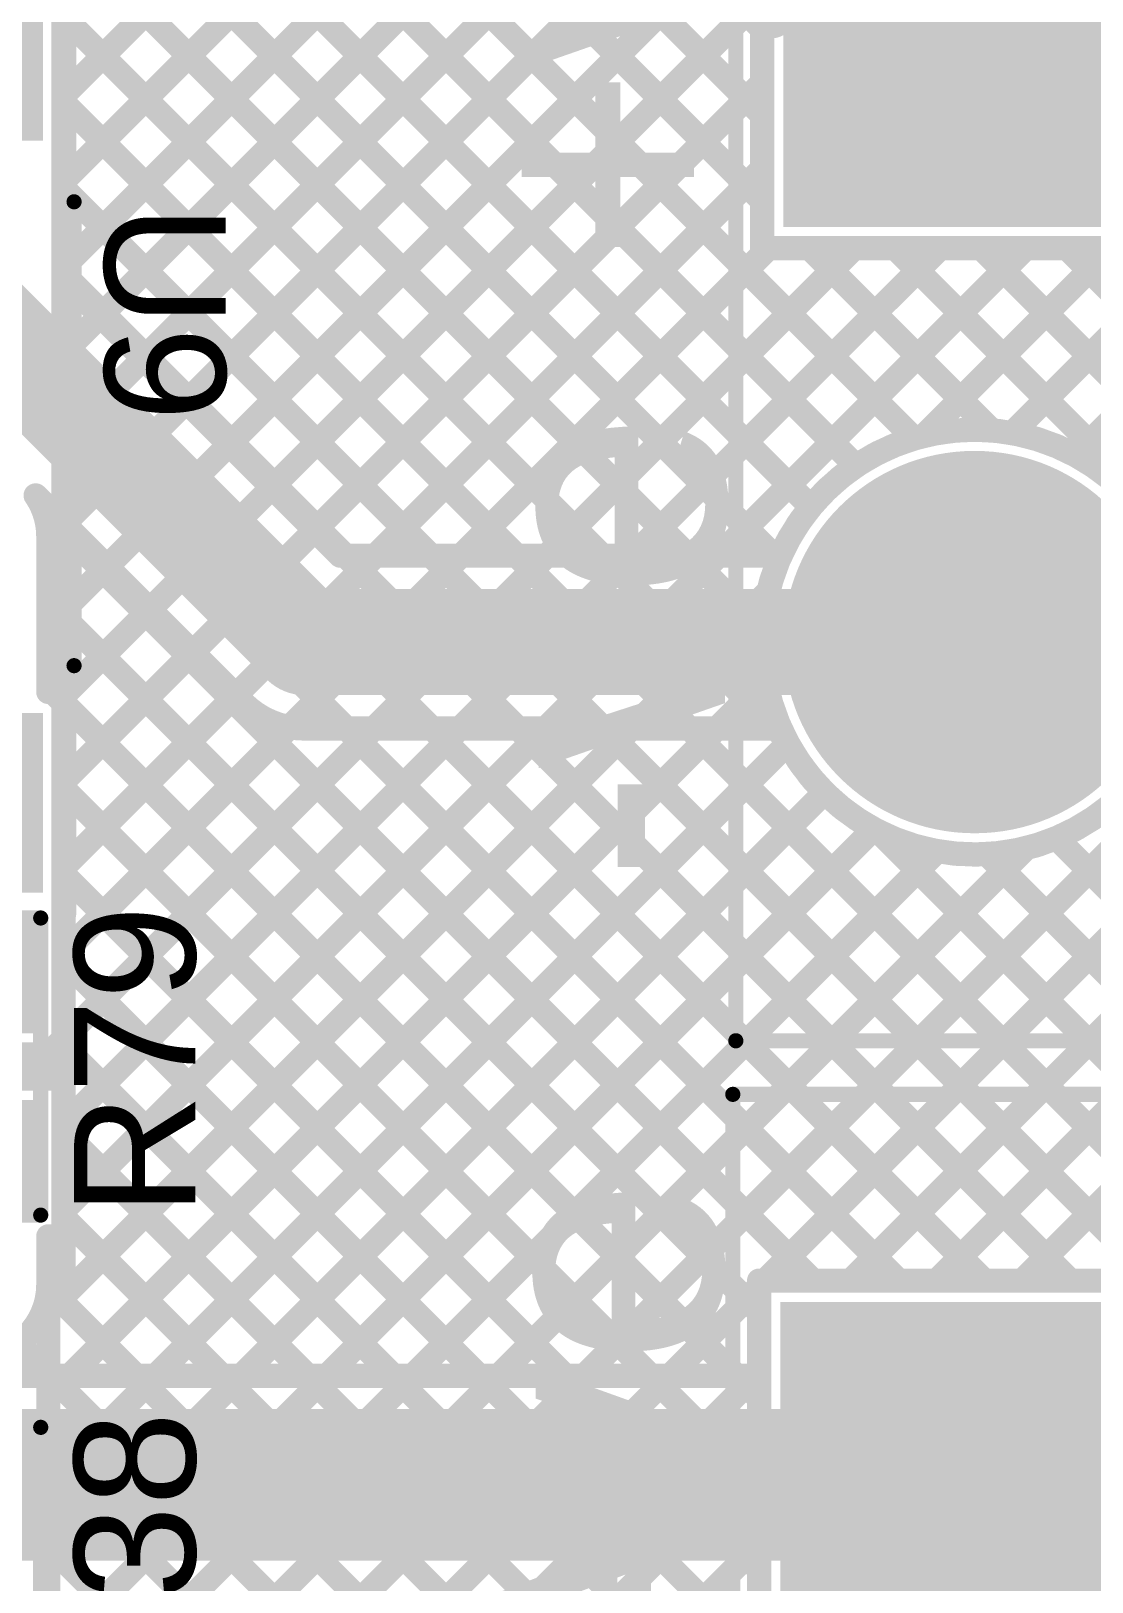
# Model space of a CAD drawing. Header units: millimetres. Extents: x 0 to 214, y 0 to 214.
# Drawn here: x 6.02 to 6.37, y 2.327 to 2.839 of the extents above; entities that cross this region are included whole.
import ezdxf

# ---------------------------------------------------------------- set-up
doc = ezdxf.new("R2010")
doc.units = ezdxf.units.MM
doc.header["$MEASUREMENT"] = 0
for name, color, linetype in [('BottomLayer', 5, 'Continuous'), ('BottomSolder', 6, 'Continuous'), ('MultiLayer', 9, 'Continuous'), ('PadHoleLayer', 156, 'Continuous'), ('TopLayer', 1, 'Continuous'), ('TopOverlay', 2, 'Continuous'), ('TopPaste', 8, 'Continuous'), ('TopSolder', 216, 'Continuous')]:
    doc.layers.add(name, color=color, linetype=linetype)
doc.styles.add('Arial', font='', dxfattribs={"height": 0.2})
doc.styles.get('Arial').set_extended_font_data('Arial')

# ---------------------------------------------------------------- blocks, each defined once
blk = doc.blocks.new('TBP01R1_508_03BE_86')
at = {"layer": 'BottomLayer'}
blk.add_hatch(color=5, dxfattribs=at).paths.add_polyline_path([(-0.15906, 0.05906), (-0.04094, 0.05906), (-0.04094, -0.05906), (-0.15906, -0.05906)])
at = {"layer": 'BottomSolder'}
blk.add_hatch(color=6, dxfattribs=at).paths.add_polyline_path([(-0.16306, 0.06306), (-0.03694, 0.06306), (-0.03694, -0.06306), (-0.16306, -0.06306)])
at = {"layer": 'MultiLayer'}
blk.add_hatch(color=9, dxfattribs=at).paths.add_polyline_path([(-0.15906, 0.05906), (-0.04094, 0.05906), (-0.04094, -0.05906), (-0.15906, -0.05906)])
at = {"layer": 'PadHoleLayer'}
h = blk.add_hatch(color=156, dxfattribs=at)
edge = h.paths.add_edge_path()
edge.add_arc((-0.1, 0), 0.03346, 0, 360)
at = {"layer": 'TopLayer'}
blk.add_hatch(color=1, dxfattribs=at).paths.add_polyline_path([(-0.15906, 0.05906), (-0.04094, 0.05906), (-0.04094, -0.05906), (-0.15906, -0.05906)])
at = {"layer": 'TopSolder'}
blk.add_hatch(color=216, dxfattribs=at).paths.add_polyline_path([(-0.16306, 0.06306), (-0.03694, 0.06306), (-0.03694, -0.06306), (-0.16306, -0.06306)])
at = {"layer": 'TopOverlay', "const_width": 0.005}
for points in [[(-0.2315, -0.07874), (-0.2315, 0.3937)], [(0.4315, -0.07874), (-0.2315, -0.07874)]]:
    blk.add_lwpolyline(points, dxfattribs=at)
at = {"layer": 'TopOverlay'}
for points, const_width in [([(-0.10306, -0.067, 1), (-0.11094, -0.067, 1)], 0.00787), ([(-0.11291, -0.067, 1), (-0.10897, -0.067, 1)], 0.00394), ([(-0.10503, -0.067, 1), (-0.10109, -0.067, 1)], 0.00394), ([(-0.23275, -0.07874, 1), (-0.23025, -0.07874, 1)], 0.0025), ([(-0.23275, -0.07874, 1), (-0.23025, -0.07874, 1)], 0.0025)]:
    blk.add_lwpolyline(points, format="xyb", close=True, dxfattribs=dict(at, const_width=const_width))
blk = doc.blocks.new('TBP01R1_508_02BE_91')
at = {"layer": 'BottomLayer'}
blk.add_hatch(color=5, dxfattribs=at).paths.add_polyline_path([(-0.15906, 0.05906), (-0.04094, 0.05906), (-0.04094, -0.05906), (-0.15906, -0.05906)])
h = blk.add_hatch(color=5, dxfattribs=at)
edge = h.paths.add_edge_path()
edge.add_arc((0.1, 0), 0.05906, 0, 360)
at = {"layer": 'BottomSolder'}
blk.add_hatch(color=6, dxfattribs=at).paths.add_polyline_path([(-0.16306, 0.06306), (-0.03694, 0.06306), (-0.03694, -0.06306), (-0.16306, -0.06306)])
h = blk.add_hatch(color=6, dxfattribs=at)
edge = h.paths.add_edge_path()
edge.add_arc((0.1, 0), 0.06306, 0, 360)
at = {"layer": 'MultiLayer'}
blk.add_hatch(color=9, dxfattribs=at).paths.add_polyline_path([(-0.15906, 0.05906), (-0.04094, 0.05906), (-0.04094, -0.05906), (-0.15906, -0.05906)])
h = blk.add_hatch(color=9, dxfattribs=at)
edge = h.paths.add_edge_path()
edge.add_arc((0.1, 0), 0.05906, 0, 360)
at = {"layer": 'PadHoleLayer'}
h = blk.add_hatch(color=156, dxfattribs=at)
edge = h.paths.add_edge_path()
edge.add_arc((-0.1, 0), 0.03346, 0, 360)
h = blk.add_hatch(color=156, dxfattribs=at)
edge = h.paths.add_edge_path()
edge.add_arc((0.1, 0), 0.03346, 0, 360)
at = {"layer": 'TopLayer'}
blk.add_hatch(color=1, dxfattribs=at).paths.add_polyline_path([(-0.15906, 0.05906), (-0.04094, 0.05906), (-0.04094, -0.05906), (-0.15906, -0.05906)])
h = blk.add_hatch(color=1, dxfattribs=at)
edge = h.paths.add_edge_path()
edge.add_arc((0.1, 0), 0.05906, 0, 360)
at = {"layer": 'TopSolder'}
blk.add_hatch(color=216, dxfattribs=at).paths.add_polyline_path([(-0.16306, 0.06306), (-0.03694, 0.06306), (-0.03694, -0.06306), (-0.16306, -0.06306)])
h = blk.add_hatch(color=216, dxfattribs=at)
edge = h.paths.add_edge_path()
edge.add_arc((0.1, 0), 0.06306, 0, 360)
at = {"layer": 'TopOverlay'}
for points, const_width in [([(0.2315, 0.3937), (-0.2315, 0.3937)], 0.005), ([(-0.2315, -0.07874), (-0.2315, 0.3937)], 0.005), ([(0.2315, -0.07874), (0.2315, 0.3937)], 0.005), ([(-0.126, 0.32), (-0.145, 0.339)], 0.01), ([(-0.094, 0.32), (-0.075, 0.339)], 0.01), ([(0.074, 0.32), (0.055, 0.339)], 0.01), ([(0.074, 0.32), (0.055, 0.339)], 0.01), ([(0.106, 0.32), (0.125, 0.339)], 0.01), ([(0.106, 0.32), (0.125, 0.339)], 0.01), ([(-0.094, 0.32), (-0.126, 0.32)], 0.01), ([(0.106, 0.32), (0.074, 0.32)], 0.01), ([(0.106, 0.32), (0.074, 0.32)], 0.01), ([(0.2315, -0.07874), (-0.2315, -0.07874)], 0.005)]:
    blk.add_lwpolyline(points, dxfattribs=dict(at, const_width=const_width))
for points, const_width in [([(-0.23275, 0.3937, 1), (-0.23025, 0.3937, 1)], 0.0025), ([(-0.23275, 0.3937, 1), (-0.23025, 0.3937, 1)], 0.0025), ([(0.23025, 0.3937, 1), (0.23275, 0.3937, 1)], 0.0025), ([(0.23025, 0.3937, 1), (0.23275, 0.3937, 1)], 0.0025), ([(-0.1475, 0.339, 1), (-0.1425, 0.339, 1)], 0.005), ([(-0.0775, 0.339, 1), (-0.0725, 0.339, 1)], 0.005), ([(0.0525, 0.339, 1), (0.0575, 0.339, 1)], 0.005), ([(0.0525, 0.339, 1), (0.0575, 0.339, 1)], 0.005), ([(0.1225, 0.339, 1), (0.1275, 0.339, 1)], 0.005), ([(0.1225, 0.339, 1), (0.1275, 0.339, 1)], 0.005), ([(-0.1285, 0.32, 1), (-0.1235, 0.32, 1)], 0.005), ([(-0.1285, 0.32, 1), (-0.1235, 0.32, 1)], 0.005), ([(-0.0965, 0.32, 1), (-0.0915, 0.32, 1)], 0.005), ([(-0.0965, 0.32, 1), (-0.0915, 0.32, 1)], 0.005), ([(0.0715, 0.32, 1), (0.0765, 0.32, 1)], 0.005), ([(0.0715, 0.32, 1), (0.0765, 0.32, 1)], 0.005), ([(0.0715, 0.32, 1), (0.0765, 0.32, 1)], 0.005), ([(0.0715, 0.32, 1), (0.0765, 0.32, 1)], 0.005), ([(0.1035, 0.32, 1), (0.1085, 0.32, 1)], 0.005), ([(0.1035, 0.32, 1), (0.1085, 0.32, 1)], 0.005), ([(0.1035, 0.32, 1), (0.1085, 0.32, 1)], 0.005), ([(0.1035, 0.32, 1), (0.1085, 0.32, 1)], 0.005), ([(-0.10306, -0.067, 1), (-0.11094, -0.067, 1)], 0.00787), ([(-0.11291, -0.067, 1), (-0.10897, -0.067, 1)], 0.00394), ([(-0.10503, -0.067, 1), (-0.10109, -0.067, 1)], 0.00394), ([(-0.23275, -0.07874, 1), (-0.23025, -0.07874, 1)], 0.0025), ([(-0.23275, -0.07874, 1), (-0.23025, -0.07874, 1)], 0.0025), ([(0.23025, -0.07874, 1), (0.23275, -0.07874, 1)], 0.0025), ([(0.23025, -0.07874, 1), (0.23275, -0.07874, 1)], 0.0025)]:
    blk.add_lwpolyline(points, format="xyb", close=True, dxfattribs=dict(at, const_width=const_width))
blk = doc.blocks.new('PS2801C_1_F3_A_113')
at = {"layer": 'TopLayer'}
for points in [[(-0.14961, 0.04272), (-0.09843, 0.04272), (-0.09843, 0.00728), (-0.14961, 0.00728)], [(0.09843, 0.04272), (0.14961, 0.04272), (0.14961, 0.00728), (0.09843, 0.00728)], [(-0.14961, -0.00728), (-0.09843, -0.00728), (-0.09843, -0.04272), (-0.14961, -0.04272)], [(0.09843, -0.00728), (0.14961, -0.00728), (0.14961, -0.04272), (0.09843, -0.04272)]]:
    blk.add_hatch(color=1, dxfattribs=at).paths.add_polyline_path(points)
at = {"layer": 'TopPaste'}
for points in [[(-0.14961, 0.04272), (-0.09843, 0.04272), (-0.09843, 0.00728), (-0.14961, 0.00728)], [(0.09843, 0.04272), (0.14961, 0.04272), (0.14961, 0.00728), (0.09843, 0.00728)], [(-0.14961, -0.00728), (-0.09843, -0.00728), (-0.09843, -0.04272), (-0.14961, -0.04272)], [(0.09843, -0.00728), (0.14961, -0.00728), (0.14961, -0.04272), (0.09843, -0.04272)]]:
    blk.add_hatch(color=8, dxfattribs=at).paths.add_polyline_path(points)
at = {"layer": 'TopSolder'}
for points in [[(-0.15361, 0.04672), (-0.09443, 0.04672), (-0.09443, 0.00328), (-0.15361, 0.00328)], [(0.09443, 0.04672), (0.15361, 0.04672), (0.15361, 0.00328), (0.09443, 0.00328)], [(-0.15361, -0.00328), (-0.09443, -0.00328), (-0.09443, -0.04672), (-0.15361, -0.04672)], [(0.09443, -0.00328), (0.15361, -0.00328), (0.15361, -0.04672), (0.09443, -0.04672)]]:
    blk.add_hatch(color=216, dxfattribs=at).paths.add_polyline_path(points)
at = {"layer": 'TopOverlay'}
for points, const_width in [([(-0.14002, 0.053, 1), (-0.14843, 0.053, 1)], 0.005), ([(-0.07547, 0.057, 1), (-0.07297, 0.057, 1)], 0.0025), ([(0.07753, 0.057, 1), (0.08003, 0.057, 1)], 0.0025), ([(-0.14968, 0.053, 1), (-0.14718, 0.053, 1)], 0.0025), ([(-0.14127, 0.053, 1), (-0.13877, 0.053, 1)], 0.0025), ([(-0.07547, -0.057, 1), (-0.07297, -0.057, 1)], 0.0025), ([(0.07753, -0.057, 1), (0.08003, -0.057, 1)], 0.0025)]:
    blk.add_lwpolyline(points, format="xyb", close=True, dxfattribs=dict(at, const_width=const_width))
at = {"layer": 'TopOverlay', "const_width": 0.005}
for points in [[(0.07878, 0.057), (-0.07422, 0.057)], [(0.07878, -0.057), (-0.07422, -0.057)]]:
    blk.add_lwpolyline(points, dxfattribs=at)
blk = doc.blocks.new('RES_0603_152')
at = {"layer": 'TopLayer'}
for points in [[(-0.015, 0.0175), (-0.015, -0.0175), (-0.045, -0.0175), (-0.045, 0.0175)], [(0.045, 0.0175), (0.045, -0.0175), (0.015, -0.0175), (0.015, 0.0175)]]:
    blk.add_hatch(color=1, dxfattribs=at).paths.add_polyline_path(points)
at = {"layer": 'TopPaste'}
for points in [[(-0.015, 0.0175), (-0.015, -0.0175), (-0.045, -0.0175), (-0.045, 0.0175)], [(0.045, 0.0175), (0.045, -0.0175), (0.015, -0.0175), (0.015, 0.0175)]]:
    blk.add_hatch(color=8, dxfattribs=at).paths.add_polyline_path(points)
at = {"layer": 'TopSolder'}
for points in [[(-0.011, 0.0215), (-0.011, -0.0215), (-0.049, -0.0215), (-0.049, 0.0215)], [(0.049, 0.0215), (0.049, -0.0215), (0.011, -0.0215), (0.011, 0.0215)]]:
    blk.add_hatch(color=216, dxfattribs=at).paths.add_polyline_path(points)
at = {"layer": 'TopOverlay', "const_width": 0.005}
for points in [[(0.049, 0.021), (-0.049, 0.021)], [(-0.049, -0.021), (-0.049, 0.021)], [(0.049, -0.021), (0.049, 0.021)], [(0.049, -0.021), (-0.049, -0.021)]]:
    blk.add_lwpolyline(points, dxfattribs=at)
at = {"layer": 'TopOverlay', "const_width": 0.0025}
for points in [[(-0.05025, 0.021, 1), (-0.04775, 0.021, 1)], [(-0.05025, 0.021, 1), (-0.04775, 0.021, 1)], [(0.04775, 0.021, 1), (0.05025, 0.021, 1)], [(0.04775, 0.021, 1), (0.05025, 0.021, 1)], [(-0.05025, -0.021, 1), (-0.04775, -0.021, 1)], [(-0.05025, -0.021, 1), (-0.04775, -0.021, 1)], [(0.04775, -0.021, 1), (0.05025, -0.021, 1)], [(0.04775, -0.021, 1), (0.05025, -0.021, 1)]]:
    blk.add_lwpolyline(points, format="xyb", close=True, dxfattribs=at)
blk = doc.blocks.new('RES_0603_217')
at = {"layer": 'TopLayer'}
for points in [[(-0.015, 0.0175), (-0.015, -0.0175), (-0.045, -0.0175), (-0.045, 0.0175)], [(0.045, 0.0175), (0.045, -0.0175), (0.015, -0.0175), (0.015, 0.0175)]]:
    blk.add_hatch(color=1, dxfattribs=at).paths.add_polyline_path(points)
at = {"layer": 'TopPaste'}
for points in [[(-0.015, 0.0175), (-0.015, -0.0175), (-0.045, -0.0175), (-0.045, 0.0175)], [(0.045, 0.0175), (0.045, -0.0175), (0.015, -0.0175), (0.015, 0.0175)]]:
    blk.add_hatch(color=8, dxfattribs=at).paths.add_polyline_path(points)
at = {"layer": 'TopSolder'}
for points in [[(-0.011, 0.0215), (-0.011, -0.0215), (-0.049, -0.0215), (-0.049, 0.0215)], [(0.049, 0.0215), (0.049, -0.0215), (0.011, -0.0215), (0.011, 0.0215)]]:
    blk.add_hatch(color=216, dxfattribs=at).paths.add_polyline_path(points)
at = {"layer": 'TopOverlay', "const_width": 0.005}
for points in [[(-0.049, 0.021), (-0.049, -0.021)], [(-0.049, 0.021), (0.049, 0.021)], [(0.049, 0.021), (0.049, -0.021)], [(-0.049, -0.021), (0.049, -0.021)]]:
    blk.add_lwpolyline(points, dxfattribs=at)
at = {"layer": 'TopOverlay', "const_width": 0.0025}
for points in [[(-0.05025, 0.021, 1), (-0.04775, 0.021, 1)], [(-0.05025, 0.021, 1), (-0.04775, 0.021, 1)], [(0.04775, 0.021, 1), (0.05025, 0.021, 1)], [(0.04775, 0.021, 1), (0.05025, 0.021, 1)], [(-0.05025, -0.021, 1), (-0.04775, -0.021, 1)], [(-0.05025, -0.021, 1), (-0.04775, -0.021, 1)], [(0.04775, -0.021, 1), (0.05025, -0.021, 1)], [(0.04775, -0.021, 1), (0.05025, -0.021, 1)]]:
    blk.add_lwpolyline(points, format="xyb", close=True, dxfattribs=at)

msp = doc.modelspace()

# ---------------------------------------------------------------- linework, layer by layer
at = {"layer": 'BottomLayer'}
for points, const_width in [([(6.0305, 2.81723), (6.41915, 3.20588)], 0.008), ([(6.0305, 2.78895), (6.43329, 3.19174)], 0.008), ([(6.0305, 2.76066), (6.44743, 3.1776)], 0.008), ([(6.0305, 2.73238), (6.46157, 3.16345)], 0.008), ([(6.0305, 2.7041), (6.47937, 3.15296)], 0.008), ([(6.0305, 2.43), (6.0305, 3.11)], 0.008), ([(6.0305, 3.06956), (6.26094, 2.83912)], 0.008), ([(6.0305, 3.04128), (6.26094, 2.81083)], 0.008), ([(6.0305, 3.01299), (6.26094, 2.78255)], 0.008), ([(6.0305, 2.98471), (6.31105, 2.70416)], 0.008), ([(6.0305, 2.95643), (6.29184, 2.69509)], 0.008), ([(6.0305, 2.92814), (6.27701, 2.68164)], 0.008), ([(6.26094, 2.76694), (6.26094, 2.90705)], 0.008), ([(6.0305, 2.67581), (6.26094, 2.90626)], 0.008), ([(6.0305, 2.89986), (6.26636, 2.664)], 0.008), ([(6.0305, 2.64753), (6.26094, 2.87797)], 0.008), ([(6.0305, 2.87157), (6.26106, 2.64101)], 0.008), ([(6.331, 2.837), (6.466, 2.837)], 0.05), ([(6.0305, 2.61924), (6.26094, 2.84969)], 0.008), ([(6.0305, 2.84329), (6.26857, 2.60522)], 0.008), ([(6.0305, 2.59096), (6.26094, 2.8214)], 0.008), ([(6.0305, 2.815), (6.45317, 2.39233)], 0.008), ([(6.34347, 2.70594), (6.43853, 2.801)], 0.008), ([(6.0305, 2.56267), (6.26094, 2.79312)], 0.008), ([(6.3644, 2.69858), (6.45895, 2.79314)], 0.008), ([(6.0305, 2.78672), (6.39083, 2.42639)], 0.008), ([(6.0305, 2.44954), (6.34791, 2.76694)], 0.008), ([(6.0305, 2.53439), (6.26306, 2.76694)], 0.008), ([(6.0305, 2.5061), (6.29134, 2.76694)], 0.008), ([(6.0305, 2.47782), (6.31962, 2.76694)], 0.008), ([(6.26094, 2.76694), (6.40106, 2.76694)], 0.008), ([(6.27655, 2.76694), (6.33667, 2.70683)], 0.008), ([(6.30483, 2.76694), (6.55, 2.52178)], 0.008), ([(6.31428, 2.70503), (6.37619, 2.76694)], 0.008), ([(6.33312, 2.76694), (6.55, 2.55006)], 0.008), ([(6.3614, 2.76694), (6.55, 2.57835)], 0.008), ([(6.0305, 2.75844), (6.36255, 2.42639)], 0.008), ([(6.0305, 2.73015), (6.33426, 2.42639)], 0.008), ([(6.0255, 2.21826), (6.52966, 2.72243)], 0.008), ([(6.26191, 2.42639), (6.54381, 2.70828)], 0.008), ([(6.0305, 2.70187), (6.30598, 2.42639)], 0.008), ([(6.29019, 2.42639), (6.55, 2.68619)], 0.008), ([(6.0305, 2.67358), (6.27769, 2.42639)], 0.008), ([(6.31848, 2.42639), (6.55, 2.65791)], 0.008), ([(6.02714, 2.41789), (6.26297, 2.65372)], 0.008), ([(6.0305, 2.6453), (6.25994, 2.41585)], 0.008), ([(6.34676, 2.42639), (6.55, 2.62962)], 0.008), ([(6.0255, 2.38797), (6.26206, 2.62453)], 0.008), ([(6.0305, 2.61701), (6.25994, 2.38757)], 0.008), ([(6.0255, 2.35968), (6.26942, 2.6036)], 0.008), ([(6.0255, 2.3314), (6.28151, 2.58741)], 0.008), ([(6.0305, 2.58873), (6.25994, 2.35928)], 0.008), ([(6.0255, 2.30311), (6.29773, 2.57535)], 0.008), ([(6.29922, 2.57457), (6.4726, 2.40118)], 0.008), ([(6.358, 2.57236), (6.50089, 2.42947)], 0.008), ([(6.0255, 2.24655), (6.34799, 2.56904)], 0.008), ([(6.0255, 2.27483), (6.3187, 2.56803)], 0.008), ([(6.33501, 2.56706), (6.48675, 2.41533)], 0.008), ([(6.0305, 2.56045), (6.25994, 2.331)], 0.008), ([(6.0305, 2.53216), (6.25994, 2.30272)], 0.008), ([(6.0305, 2.50388), (6.3107, 2.22368)], 0.008), ([(6.0305, 2.47559), (6.29134, 2.21475)], 0.008), ([(6.0305, 2.44731), (6.27638, 2.20142)], 0.008), ([(6.25994, 2.42639), (6.40006, 2.42639)], 0.008), ([(6.25994, 2.28628), (6.25994, 2.42639)], 0.008), ([(6.0255, 2.18998), (6.25994, 2.42442)], 0.008), ([(6.02865, 2.42087), (6.2656, 2.18392)], 0.008), ([(6.0255, 1.84), (6.0255, 2.41551)], 0.008), ([(6.0255, 2.16169), (6.25994, 2.39614)], 0.008), ([(6.0255, 2.39574), (6.26011, 2.16113)], 0.008), ([(6.33, 2.35633), (6.47867, 2.35633)], 0.05), ([(6.0255, 2.13341), (6.25994, 2.36785)], 0.008), ([(6.0255, 2.36745), (6.26676, 2.1262)], 0.008), ([(6.0255, 2.10512), (6.25994, 2.33957)], 0.008), ([(6.0255, 2.33917), (6.33549, 2.02918)], 0.008)]:
    msp.add_lwpolyline(points, dxfattribs=dict(at, const_width=const_width))
for points, const_width in [([(6.3185, 2.837, 1), (6.3435, 2.837, 1)], 0.025), ([(6.25894, 2.83912, 1), (6.26294, 2.83912, 1)], 0.004), ([(6.25894, 2.8214, 1), (6.26294, 2.8214, 1)], 0.004), ([(6.0285, 2.81723, 1), (6.0325, 2.81723, 1)], 0.004), ([(6.0285, 2.815, 1), (6.0325, 2.815, 1)], 0.004), ([(6.25894, 2.81083, 1), (6.26294, 2.81083, 1)], 0.004), ([(6.25894, 2.79312, 1), (6.26294, 2.79312, 1)], 0.004), ([(6.0285, 2.78895, 1), (6.0325, 2.78895, 1)], 0.004), ([(6.0285, 2.78672, 1), (6.0325, 2.78672, 1)], 0.004), ([(6.25894, 2.78255, 1), (6.26294, 2.78255, 1)], 0.004), ([(6.25894, 2.76694, 1), (6.26294, 2.76694, 1)], 0.004), ([(6.25894, 2.76694, 1), (6.26294, 2.76694, 1)], 0.004), ([(6.26106, 2.76694, 1), (6.26506, 2.76694, 1)], 0.004), ([(6.27455, 2.76694, 1), (6.27855, 2.76694, 1)], 0.004), ([(6.28934, 2.76694, 1), (6.29334, 2.76694, 1)], 0.004), ([(6.30283, 2.76694, 1), (6.30683, 2.76694, 1)], 0.004), ([(6.31762, 2.76694, 1), (6.32162, 2.76694, 1)], 0.004), ([(6.33112, 2.76694, 1), (6.33512, 2.76694, 1)], 0.004), ([(6.34591, 2.76694, 1), (6.34991, 2.76694, 1)], 0.004), ([(6.3594, 2.76694, 1), (6.3634, 2.76694, 1)], 0.004), ([(6.0285, 2.76066, 1), (6.0325, 2.76066, 1)], 0.004), ([(6.0285, 2.75844, 1), (6.0325, 2.75844, 1)], 0.004), ([(6.0285, 2.73238, 1), (6.0325, 2.73238, 1)], 0.004), ([(6.0285, 2.73015, 1), (6.0325, 2.73015, 1)], 0.004), ([(6.0285, 2.7041, 1), (6.0325, 2.7041, 1)], 0.004), ([(6.40106, 2.637, 1), (6.26094, 2.637, 1)], 0.008), ([(6.30905, 2.70416, 1), (6.31305, 2.70416, 1)], 0.004), ([(6.31228, 2.70503, 1), (6.31628, 2.70503, 1)], 0.004), ([(6.33467, 2.70683, 1), (6.33867, 2.70683, 1)], 0.004), ([(6.34147, 2.70594, 1), (6.34547, 2.70594, 1)], 0.004), ([(6.0285, 2.70187, 1), (6.0325, 2.70187, 1)], 0.004), ([(6.3624, 2.69858, 1), (6.3664, 2.69858, 1)], 0.004), ([(6.28984, 2.69509, 1), (6.29384, 2.69509, 1)], 0.004), ([(6.27501, 2.68164, 1), (6.27901, 2.68164, 1)], 0.004), ([(6.0285, 2.67581, 1), (6.0325, 2.67581, 1)], 0.004), ([(6.0285, 2.67358, 1), (6.0325, 2.67358, 1)], 0.004), ([(6.26436, 2.664, 1), (6.26836, 2.664, 1)], 0.004), ([(6.26097, 2.65372, 1), (6.26497, 2.65372, 1)], 0.004), ([(6.0285, 2.64753, 1), (6.0325, 2.64753, 1)], 0.004), ([(6.0285, 2.6453, 1), (6.0325, 2.6453, 1)], 0.004), ([(6.25906, 2.64101, 1), (6.26306, 2.64101, 1)], 0.004), ([(6.25894, 2.637, 1), (6.26294, 2.637, 1)], 0.004), ([(6.26006, 2.62453, 1), (6.26406, 2.62453, 1)], 0.004), ([(6.0285, 2.61924, 1), (6.0325, 2.61924, 1)], 0.004), ([(6.0285, 2.61701, 1), (6.0325, 2.61701, 1)], 0.004), ([(6.26657, 2.60522, 1), (6.27057, 2.60522, 1)], 0.004), ([(6.26742, 2.6036, 1), (6.27142, 2.6036, 1)], 0.004), ([(6.0285, 2.59096, 1), (6.0325, 2.59096, 1)], 0.004), ([(6.0285, 2.58873, 1), (6.0325, 2.58873, 1)], 0.004), ([(6.27951, 2.58741, 1), (6.28351, 2.58741, 1)], 0.004), ([(6.29573, 2.57535, 1), (6.29973, 2.57535, 1)], 0.004), ([(6.29722, 2.57457, 1), (6.30122, 2.57457, 1)], 0.004), ([(6.356, 2.57236, 1), (6.36, 2.57236, 1)], 0.004), ([(6.3167, 2.56803, 1), (6.3207, 2.56803, 1)], 0.004), ([(6.33301, 2.56706, 1), (6.33701, 2.56706, 1)], 0.004), ([(6.34599, 2.56904, 1), (6.34999, 2.56904, 1)], 0.004), ([(6.0285, 2.56267, 1), (6.0325, 2.56267, 1)], 0.004), ([(6.0285, 2.56045, 1), (6.0325, 2.56045, 1)], 0.004), ([(6.0285, 2.53439, 1), (6.0325, 2.53439, 1)], 0.004), ([(6.0285, 2.53216, 1), (6.0325, 2.53216, 1)], 0.004), ([(6.0285, 2.5061, 1), (6.0325, 2.5061, 1)], 0.004), ([(6.0285, 2.50388, 1), (6.0325, 2.50388, 1)], 0.004), ([(6.0285, 2.47782, 1), (6.0325, 2.47782, 1)], 0.004), ([(6.0285, 2.47559, 1), (6.0325, 2.47559, 1)], 0.004), ([(6.0285, 2.44954, 1), (6.0325, 2.44954, 1)], 0.004), ([(6.0285, 2.44731, 1), (6.0325, 2.44731, 1)], 0.004), ([(6.0285, 2.43, 1), (6.0325, 2.43, 1)], 0.004), ([(6.0285, 2.43, 1), (6.0325, 2.43, 1)], 0.004), ([(6.0285, 2.43, 1), (6.0325, 2.43, 1)], 0.004), ([(6.25794, 2.42639, 1), (6.26194, 2.42639, 1)], 0.004), ([(6.25794, 2.42639, 1), (6.26194, 2.42639, 1)], 0.004), ([(6.25991, 2.42639, 1), (6.26391, 2.42639, 1)], 0.004), ([(6.27569, 2.42639, 1), (6.27969, 2.42639, 1)], 0.004), ([(6.28819, 2.42639, 1), (6.29219, 2.42639, 1)], 0.004), ([(6.30398, 2.42639, 1), (6.30798, 2.42639, 1)], 0.004), ([(6.31648, 2.42639, 1), (6.32048, 2.42639, 1)], 0.004), ([(6.33226, 2.42639, 1), (6.33626, 2.42639, 1)], 0.004), ([(6.34476, 2.42639, 1), (6.34876, 2.42639, 1)], 0.004), ([(6.36055, 2.42639, 1), (6.36455, 2.42639, 1)], 0.004), ([(6.02665, 2.42087, 1), (6.03065, 2.42087, 1)], 0.004), ([(6.25794, 2.42442, 1), (6.26194, 2.42442, 1)], 0.004), ([(6.02514, 2.41789, 1), (6.02914, 2.41789, 1)], 0.004), ([(6.25794, 2.41585, 1), (6.26194, 2.41585, 1)], 0.004), ([(6.0235, 2.41551, 1), (6.0275, 2.41551, 1)], 0.004), ([(6.0235, 2.41551, 1), (6.0275, 2.41551, 1)], 0.004), ([(6.0235, 2.41551, 1), (6.0275, 2.41551, 1)], 0.004), ([(6.0235, 2.39574, 1), (6.0275, 2.39574, 1)], 0.004), ([(6.25794, 2.39614, 1), (6.26194, 2.39614, 1)], 0.004), ([(6.0235, 2.38797, 1), (6.0275, 2.38797, 1)], 0.004), ([(6.25794, 2.38757, 1), (6.26194, 2.38757, 1)], 0.004), ([(6.3175, 2.35633, 1), (6.3425, 2.35633, 1)], 0.025), ([(6.0235, 2.36745, 1), (6.0275, 2.36745, 1)], 0.004), ([(6.25794, 2.36785, 1), (6.26194, 2.36785, 1)], 0.004), ([(6.0235, 2.35968, 1), (6.0275, 2.35968, 1)], 0.004), ([(6.25794, 2.35928, 1), (6.26194, 2.35928, 1)], 0.004), ([(6.0235, 2.33917, 1), (6.0275, 2.33917, 1)], 0.004), ([(6.25794, 2.33957, 1), (6.26194, 2.33957, 1)], 0.004), ([(6.0235, 2.3314, 1), (6.0275, 2.3314, 1)], 0.004), ([(6.25794, 2.331, 1), (6.26194, 2.331, 1)], 0.004)]:
    msp.add_lwpolyline(points, format="xyb", close=True, dxfattribs=dict(at, const_width=const_width))
at = {"layer": 'BottomLayer', "const_width": 0.008}
msp.add_lwpolyline([(6.0305, 2.43, -0.167667), (6.0255, 2.41551)], format="xyb", dxfattribs=at)
msp.add_lwpolyline([(6.0305, 2.43, -0.167667), (6.0255, 2.41551)], format="xyb", dxfattribs=at)
at = {"layer": 'TopLayer'}
for points, const_width in [([(6.03072, 2.81745), (6.387, 3.17373)], 0.008), ([(6.0305, 2.78895), (6.387, 3.14545)], 0.008), ([(6.0305, 2.76066), (6.387, 3.11716)], 0.008), ([(6.04271, 2.74459), (6.387, 3.08888)], 0.008), ([(6.05685, 2.73045), (6.387, 3.0606)], 0.008), ([(6.043, 3.05706), (6.26094, 2.83912)], 0.008), ([(6.03699, 3.03479), (6.26094, 2.81083)], 0.008), ([(6.02329, 3.0202), (6.26094, 2.78255)], 0.008), ([(5.98043, 3.0065), (6.29184, 2.69509)], 0.008), ([(6.00745, 3.00776), (6.31105, 2.70416)], 0.008), ([(5.9755, 2.98314), (6.27701, 2.68164)], 0.008), ([(5.9805, 2.94986), (6.26486, 2.6655)], 0.008), ([(6.34347, 2.70594), (6.5705, 2.93297)], 0.008), ([(5.97807, 2.924), (6.23657, 2.6655)], 0.008), ([(6.26094, 2.76694), (6.26094, 2.90705)], 0.008), ([(6.071, 2.71631), (6.26094, 2.90626)], 0.008), ([(6.3644, 2.69858), (6.5705, 2.90468)], 0.008), ([(6.08514, 2.70217), (6.26094, 2.87797)], 0.008), ([(6.03072, 2.79543), (6.03072, 2.86861)], 0.008), ([(6.09928, 2.68802), (6.26094, 2.84969)], 0.008), ([(6.03072, 2.84307), (6.20829, 2.6655)], 0.008), ([(6.11342, 2.67388), (6.26094, 2.8214)], 0.008), ([(6.03072, 2.81479), (6.18, 2.6655)], 0.008), ([(6.0305, 2.7568), (6.0305, 2.79543)], 0.008), ([(6.13333, 2.6655), (6.26094, 2.79312)], 0.008), ([(6.0305, 2.78672), (6.15172, 2.6655)], 0.008), ([(6.16161, 2.6655), (6.26306, 2.76694)], 0.008), ([(6.18989, 2.6655), (6.29134, 2.76694)], 0.008), ([(6.21818, 2.6655), (6.31962, 2.76694)], 0.008), ([(6.24646, 2.6655), (6.34791, 2.76694)], 0.008), ([(6.26094, 2.76694), (6.40106, 2.76694)], 0.008), ([(6.27655, 2.76694), (6.33667, 2.70683)], 0.008), ([(6.30483, 2.76694), (6.5705, 2.50128)], 0.008), ([(6.31428, 2.70503), (6.37619, 2.76694)], 0.008), ([(6.33312, 2.76694), (6.5705, 2.52956)], 0.008), ([(6.3614, 2.76694), (6.5705, 2.55785)], 0.008), ([(6.002, 2.745), (6.11, 2.637)], 0.035), ([(6.0305, 2.75844), (6.12344, 2.6655)], 0.008), ([(6.20224, 2.395), (6.5705, 2.76326)], 0.008), ([(6.0305, 2.7568), (6.12181, 2.6655)], 0.008), ([(6.26191, 2.42639), (6.5705, 2.73498)], 0.008), ([(6.29019, 2.42639), (6.5705, 2.70669)], 0.008), ([(6.02133, 2.68537), (6.08981, 2.61689)], 0.008), ([(6.0241, 2.67998), (6.27769, 2.42639)], 0.008), ([(6.31848, 2.42639), (6.5705, 2.67841)], 0.008), ([(6.0255, 2.67081), (6.03069, 2.676)], 0.008), ([(6.0255, 2.62057), (6.0255, 2.672)], 0.008), ([(6.0255, 2.64253), (6.04483, 2.66186)], 0.008), ([(6.12181, 2.6655), (6.267, 2.6655)], 0.008), ([(6.0255, 2.6503), (6.25994, 2.41585)], 0.008), ([(6.03072, 2.61946), (6.05898, 2.64772)], 0.008), ([(6.11, 2.637), (6.331, 2.637)], 0.035), ([(6.34676, 2.42639), (6.5705, 2.65012)], 0.008), ([(6.03072, 2.59117), (6.07312, 2.63358)], 0.008), ([(6.0255, 2.62057), (6.03072, 2.62057)], 0.008), ([(6.02694, 2.62057), (6.03072, 2.6168)], 0.008), ([(6.03072, 2.54739), (6.03072, 2.62057)], 0.008), ([(6.03072, 2.56289), (6.08726, 2.61943)], 0.008), ([(6.03072, 2.6168), (6.25251, 2.395)], 0.008), ([(6.02214, 2.41289), (6.21775, 2.6085)], 0.008), ([(6.0305, 2.53439), (6.10504, 2.60893)], 0.008), ([(6.0305, 2.5061), (6.13289, 2.6085)], 0.008), ([(6.0305, 2.47782), (6.16118, 2.6085)], 0.008), ([(6.0305, 2.44954), (6.18946, 2.6085)], 0.008), ([(6.03253, 2.395), (6.24603, 2.6085)], 0.008), ([(6.11, 2.6085), (6.267, 2.6085)], 0.008), ([(6.12387, 2.6085), (6.30598, 2.42639)], 0.008), ([(6.15215, 2.6085), (6.33426, 2.42639)], 0.008), ([(6.18044, 2.6085), (6.36255, 2.42639)], 0.008), ([(6.20872, 2.6085), (6.39083, 2.42639)], 0.008), ([(6.237, 2.6085), (6.5705, 2.275)], 0.008), ([(6.26529, 2.6085), (6.26857, 2.60522)], 0.008), ([(6.06082, 2.395), (6.26942, 2.6036)], 0.008), ([(6.03072, 2.58851), (6.22423, 2.395)], 0.008), ([(6.0891, 2.395), (6.28151, 2.58741)], 0.008), ([(6.11739, 2.395), (6.29773, 2.57535)], 0.008), ([(6.29922, 2.57457), (6.5705, 2.30329)], 0.008), ([(6.358, 2.57236), (6.5705, 2.35986)], 0.008), ([(6.14567, 2.395), (6.3187, 2.56803)], 0.008), ([(6.17395, 2.395), (6.34799, 2.56904)], 0.008), ([(6.33501, 2.56706), (6.5705, 2.33157)], 0.008), ([(6.03072, 2.56023), (6.19595, 2.395)], 0.008), ([(6.0305, 2.54739), (6.0305, 2.553)], 0.008), ([(6.0305, 2.501), (6.0305, 2.54739)], 0.008), ([(6.0305, 2.53216), (6.16766, 2.395)], 0.008), ([(6.02539, 2.501), (6.0305, 2.5061)], 0.008), ([(6.0305, 2.50388), (6.13938, 2.395)], 0.008), ([(5.9755, 2.501), (6.0305, 2.501)], 0.008), ([(6.01739, 2.493), (6.02539, 2.501)], 0.008), ([(5.9755, 2.493), (6.0305, 2.493)], 0.008), ([(6.0305, 2.441), (6.0305, 2.493)], 0.008), ([(6.0305, 2.47559), (6.11109, 2.395)], 0.008), ([(6.0305, 2.44731), (6.08281, 2.395)], 0.008), ([(6.0255, 2.441), (6.0305, 2.441)], 0.008), ([(6.0255, 2.425), (6.0255, 2.441)], 0.008), ([(6.25994, 2.42639), (6.40006, 2.42639)], 0.008), ([(6.25994, 2.395), (6.25994, 2.42639)], 0.008), ([(6.02548, 2.42404), (6.05452, 2.395)], 0.008), ([(6.23052, 2.395), (6.25994, 2.42442)], 0.008), ([(6.01549, 2.40575), (6.02624, 2.395)], 0.008), ([(6.002, 2.395), (6.25994, 2.395)], 0.008), ([(6.002, 2.359), (6.32733, 2.359)], 0.05), ([(6.32733, 2.359), (6.33, 2.35633)], 0.05)]:
    msp.add_lwpolyline(points, dxfattribs=dict(at, const_width=const_width))
for points, const_width in [([(6.25894, 2.83912, 1), (6.26294, 2.83912, 1)], 0.004), ([(6.25894, 2.8214, 1), (6.26294, 2.8214, 1)], 0.004), ([(6.02872, 2.81745, 1), (6.03272, 2.81745, 1)], 0.004), ([(6.02872, 2.81479, 1), (6.03272, 2.81479, 1)], 0.004), ([(6.25894, 2.81083, 1), (6.26294, 2.81083, 1)], 0.004), ([(6.0285, 2.79543, 1), (6.0325, 2.79543, 1)], 0.004), ([(6.02872, 2.79543, 1), (6.03272, 2.79543, 1)], 0.004), ([(6.25894, 2.79312, 1), (6.26294, 2.79312, 1)], 0.004), ([(6.0285, 2.78895, 1), (6.0325, 2.78895, 1)], 0.004), ([(6.0285, 2.78672, 1), (6.0325, 2.78672, 1)], 0.004), ([(6.25894, 2.78255, 1), (6.26294, 2.78255, 1)], 0.004), ([(6.25894, 2.76694, 1), (6.26294, 2.76694, 1)], 0.004), ([(6.25894, 2.76694, 1), (6.26294, 2.76694, 1)], 0.004), ([(6.26106, 2.76694, 1), (6.26506, 2.76694, 1)], 0.004), ([(6.27455, 2.76694, 1), (6.27855, 2.76694, 1)], 0.004), ([(6.28934, 2.76694, 1), (6.29334, 2.76694, 1)], 0.004), ([(6.30283, 2.76694, 1), (6.30683, 2.76694, 1)], 0.004), ([(6.31762, 2.76694, 1), (6.32162, 2.76694, 1)], 0.004), ([(6.33112, 2.76694, 1), (6.33512, 2.76694, 1)], 0.004), ([(6.34591, 2.76694, 1), (6.34991, 2.76694, 1)], 0.004), ([(6.3594, 2.76694, 1), (6.3634, 2.76694, 1)], 0.004), ([(6.0285, 2.76066, 1), (6.0325, 2.76066, 1)], 0.004), ([(6.0285, 2.75844, 1), (6.0325, 2.75844, 1)], 0.004), ([(6.0285, 2.7568, 1), (6.0325, 2.7568, 1)], 0.004), ([(6.0285, 2.7568, 1), (6.0325, 2.7568, 1)], 0.004), ([(6.04071, 2.74459, 1), (6.04471, 2.74459, 1)], 0.004), ([(6.05485, 2.73045, 1), (6.05885, 2.73045, 1)], 0.004), ([(6.069, 2.71631, 1), (6.073, 2.71631, 1)], 0.004), ([(6.08314, 2.70217, 1), (6.08714, 2.70217, 1)], 0.004), ([(6.30905, 2.70416, 1), (6.31305, 2.70416, 1)], 0.004), ([(6.31228, 2.70503, 1), (6.31628, 2.70503, 1)], 0.004), ([(6.33467, 2.70683, 1), (6.33867, 2.70683, 1)], 0.004), ([(6.34147, 2.70594, 1), (6.34547, 2.70594, 1)], 0.004), ([(6.3624, 2.69858, 1), (6.3664, 2.69858, 1)], 0.004), ([(6.28984, 2.69509, 1), (6.29384, 2.69509, 1)], 0.004), ([(6.09728, 2.68802, 1), (6.10128, 2.68802, 1)], 0.004), ([(6.01933, 2.68537, 1), (6.02333, 2.68537, 1)], 0.004), ([(6.01933, 2.68537, 1), (6.02333, 2.68537, 1)], 0.004), ([(6.01933, 2.68537, 1), (6.02333, 2.68537, 1)], 0.004), ([(6.27501, 2.68164, 1), (6.27901, 2.68164, 1)], 0.004), ([(6.0221, 2.67998, 1), (6.0261, 2.67998, 1)], 0.004), ([(6.0235, 2.672, 1), (6.0275, 2.672, 1)], 0.004), ([(6.0235, 2.672, 1), (6.0275, 2.672, 1)], 0.004), ([(6.0235, 2.672, 1), (6.0275, 2.672, 1)], 0.004), ([(6.02869, 2.676, 1), (6.03269, 2.676, 1)], 0.004), ([(6.11142, 2.67388, 1), (6.11542, 2.67388, 1)], 0.004), ([(6.0235, 2.67081, 1), (6.0275, 2.67081, 1)], 0.004), ([(6.04283, 2.66186, 1), (6.04683, 2.66186, 1)], 0.004), ([(6.11981, 2.6655, 1), (6.12381, 2.6655, 1)], 0.004), ([(6.11981, 2.6655, 1), (6.12381, 2.6655, 1)], 0.004), ([(6.12144, 2.6655, 1), (6.12544, 2.6655, 1)], 0.004), ([(6.13133, 2.6655, 1), (6.13533, 2.6655, 1)], 0.004), ([(6.14972, 2.6655, 1), (6.15372, 2.6655, 1)], 0.004), ([(6.15961, 2.6655, 1), (6.16361, 2.6655, 1)], 0.004), ([(6.178, 2.6655, 1), (6.182, 2.6655, 1)], 0.004), ([(6.18789, 2.6655, 1), (6.19189, 2.6655, 1)], 0.004), ([(6.20629, 2.6655, 1), (6.21029, 2.6655, 1)], 0.004), ([(6.21618, 2.6655, 1), (6.22018, 2.6655, 1)], 0.004), ([(6.23457, 2.6655, 1), (6.23857, 2.6655, 1)], 0.004), ([(6.24446, 2.6655, 1), (6.24846, 2.6655, 1)], 0.004), ([(6.26286, 2.6655, 1), (6.26686, 2.6655, 1)], 0.004), ([(6.265, 2.6655, 1), (6.269, 2.6655, 1)], 0.004), ([(6.265, 2.6655, 1), (6.269, 2.6655, 1)], 0.004), ([(6.0235, 2.6503, 1), (6.0275, 2.6503, 1)], 0.004), ([(6.05698, 2.64772, 1), (6.06098, 2.64772, 1)], 0.004), ([(6.10125, 2.637, 1), (6.11875, 2.637, 1)], 0.0175), ([(6.10125, 2.637, 1), (6.11875, 2.637, 1)], 0.0175), ([(6.32225, 2.637, 1), (6.33975, 2.637, 1)], 0.0175), ([(6.0235, 2.64253, 1), (6.0275, 2.64253, 1)], 0.004), ([(6.07112, 2.63358, 1), (6.07512, 2.63358, 1)], 0.004), ([(6.0235, 2.62057, 1), (6.0275, 2.62057, 1)], 0.004), ([(6.0235, 2.62057, 1), (6.0275, 2.62057, 1)], 0.004), ([(6.02494, 2.62057, 1), (6.02894, 2.62057, 1)], 0.004), ([(6.02872, 2.62057, 1), (6.03272, 2.62057, 1)], 0.004), ([(6.02872, 2.62057, 1), (6.03272, 2.62057, 1)], 0.004), ([(6.02872, 2.61946, 1), (6.03272, 2.61946, 1)], 0.004), ([(6.02872, 2.6168, 1), (6.03272, 2.6168, 1)], 0.004), ([(6.02872, 2.6168, 1), (6.03272, 2.6168, 1)], 0.004), ([(6.08526, 2.61943, 1), (6.08926, 2.61943, 1)], 0.004), ([(6.08781, 2.61689, 1), (6.09181, 2.61689, 1)], 0.004), ([(6.08781, 2.61689, 1), (6.09181, 2.61689, 1)], 0.004), ([(6.08785, 2.61685, 1), (6.09185, 2.61685, 1)], 0.004), ([(6.10304, 2.60893, 1), (6.10704, 2.60893, 1)], 0.004), ([(6.108, 2.6085, 1), (6.112, 2.6085, 1)], 0.004), ([(6.108, 2.6085, 1), (6.112, 2.6085, 1)], 0.004), ([(6.108, 2.6085, 1), (6.112, 2.6085, 1)], 0.004), ([(6.12187, 2.6085, 1), (6.12587, 2.6085, 1)], 0.004), ([(6.13089, 2.6085, 1), (6.13489, 2.6085, 1)], 0.004), ([(6.15015, 2.6085, 1), (6.15415, 2.6085, 1)], 0.004), ([(6.15918, 2.6085, 1), (6.16318, 2.6085, 1)], 0.004), ([(6.17844, 2.6085, 1), (6.18244, 2.6085, 1)], 0.004), ([(6.18746, 2.6085, 1), (6.19146, 2.6085, 1)], 0.004), ([(6.20672, 2.6085, 1), (6.21072, 2.6085, 1)], 0.004), ([(6.21575, 2.6085, 1), (6.21975, 2.6085, 1)], 0.004), ([(6.235, 2.6085, 1), (6.239, 2.6085, 1)], 0.004), ([(6.24403, 2.6085, 1), (6.24803, 2.6085, 1)], 0.004), ([(6.26329, 2.6085, 1), (6.26729, 2.6085, 1)], 0.004), ([(6.265, 2.6085, 1), (6.269, 2.6085, 1)], 0.004), ([(6.265, 2.6085, 1), (6.269, 2.6085, 1)], 0.004), ([(6.26657, 2.60522, 1), (6.27057, 2.60522, 1)], 0.004), ([(6.26742, 2.6036, 1), (6.27142, 2.6036, 1)], 0.004), ([(6.02872, 2.59117, 1), (6.03272, 2.59117, 1)], 0.004), ([(6.02872, 2.58851, 1), (6.03272, 2.58851, 1)], 0.004), ([(6.27951, 2.58741, 1), (6.28351, 2.58741, 1)], 0.004), ([(6.29573, 2.57535, 1), (6.29973, 2.57535, 1)], 0.004), ([(6.29722, 2.57457, 1), (6.30122, 2.57457, 1)], 0.004), ([(6.356, 2.57236, 1), (6.36, 2.57236, 1)], 0.004), ([(6.3167, 2.56803, 1), (6.3207, 2.56803, 1)], 0.004), ([(6.33301, 2.56706, 1), (6.33701, 2.56706, 1)], 0.004), ([(6.34599, 2.56904, 1), (6.34999, 2.56904, 1)], 0.004), ([(6.02872, 2.56289, 1), (6.03272, 2.56289, 1)], 0.004), ([(6.02872, 2.56023, 1), (6.03272, 2.56023, 1)], 0.004), ([(6.0285, 2.553, 1), (6.0325, 2.553, 1)], 0.004), ([(6.0285, 2.54739, 1), (6.0325, 2.54739, 1)], 0.004), ([(6.0285, 2.54739, 1), (6.0325, 2.54739, 1)], 0.004), ([(6.02872, 2.54739, 1), (6.03272, 2.54739, 1)], 0.004), ([(6.0285, 2.53439, 1), (6.0325, 2.53439, 1)], 0.004), ([(6.0285, 2.53216, 1), (6.0325, 2.53216, 1)], 0.004), ([(6.0285, 2.5061, 1), (6.0325, 2.5061, 1)], 0.004), ([(6.0285, 2.5061, 1), (6.0325, 2.5061, 1)], 0.004), ([(6.0285, 2.50388, 1), (6.0325, 2.50388, 1)], 0.004), ([(6.02339, 2.501, 1), (6.0274, 2.501, 1)], 0.004), ([(6.02339, 2.501, 1), (6.0274, 2.501, 1)], 0.004), ([(6.0285, 2.501, 1), (6.0325, 2.501, 1)], 0.004), ([(6.0285, 2.501, 1), (6.0325, 2.501, 1)], 0.004), ([(6.01539, 2.493, 1), (6.0194, 2.493, 1)], 0.004), ([(6.0285, 2.493, 1), (6.0325, 2.493, 1)], 0.004), ([(6.0285, 2.493, 1), (6.0325, 2.493, 1)], 0.004), ([(6.0285, 2.47782, 1), (6.0325, 2.47782, 1)], 0.004), ([(6.0285, 2.47559, 1), (6.0325, 2.47559, 1)], 0.004), ([(6.0285, 2.44954, 1), (6.0325, 2.44954, 1)], 0.004), ([(6.0285, 2.44731, 1), (6.0325, 2.44731, 1)], 0.004), ([(6.0235, 2.441, 1), (6.0275, 2.441, 1)], 0.004), ([(6.0235, 2.441, 1), (6.0275, 2.441, 1)], 0.004), ([(6.0285, 2.441, 1), (6.0325, 2.441, 1)], 0.004), ([(6.0285, 2.441, 1), (6.0325, 2.441, 1)], 0.004), ([(6.25794, 2.42639, 1), (6.26194, 2.42639, 1)], 0.004), ([(6.25794, 2.42639, 1), (6.26194, 2.42639, 1)], 0.004), ([(6.25991, 2.42639, 1), (6.26391, 2.42639, 1)], 0.004), ([(6.27569, 2.42639, 1), (6.27969, 2.42639, 1)], 0.004), ([(6.28819, 2.42639, 1), (6.29219, 2.42639, 1)], 0.004), ([(6.30398, 2.42639, 1), (6.30798, 2.42639, 1)], 0.004), ([(6.31648, 2.42639, 1), (6.32048, 2.42639, 1)], 0.004), ([(6.33226, 2.42639, 1), (6.33626, 2.42639, 1)], 0.004), ([(6.34476, 2.42639, 1), (6.34876, 2.42639, 1)], 0.004), ([(6.36055, 2.42639, 1), (6.36455, 2.42639, 1)], 0.004), ([(6.02348, 2.42404, 1), (6.02748, 2.42404, 1)], 0.004), ([(6.0235, 2.425, 1), (6.0275, 2.425, 1)], 0.004), ([(6.0235, 2.425, 1), (6.0275, 2.425, 1)], 0.004), ([(6.25794, 2.42442, 1), (6.26194, 2.42442, 1)], 0.004), ([(6.25794, 2.41585, 1), (6.26194, 2.41585, 1)], 0.004), ([(6.02014, 2.41289, 1), (6.02414, 2.41289, 1)], 0.004), ([(6.02424, 2.395, 1), (6.02824, 2.395, 1)], 0.004), ([(6.03053, 2.395, 1), (6.03453, 2.395, 1)], 0.004), ([(6.05252, 2.395, 1), (6.05652, 2.395, 1)], 0.004), ([(6.05882, 2.395, 1), (6.06282, 2.395, 1)], 0.004), ([(6.08081, 2.395, 1), (6.08481, 2.395, 1)], 0.004), ([(6.0871, 2.395, 1), (6.0911, 2.395, 1)], 0.004), ([(6.10909, 2.395, 1), (6.11309, 2.395, 1)], 0.004), ([(6.11539, 2.395, 1), (6.11939, 2.395, 1)], 0.004), ([(6.13738, 2.395, 1), (6.14138, 2.395, 1)], 0.004), ([(6.14367, 2.395, 1), (6.14767, 2.395, 1)], 0.004), ([(6.16566, 2.395, 1), (6.16966, 2.395, 1)], 0.004), ([(6.17195, 2.395, 1), (6.17595, 2.395, 1)], 0.004), ([(6.19395, 2.395, 1), (6.19794, 2.395, 1)], 0.004), ([(6.20024, 2.395, 1), (6.20424, 2.395, 1)], 0.004), ([(6.22223, 2.395, 1), (6.22623, 2.395, 1)], 0.004), ([(6.22852, 2.395, 1), (6.23252, 2.395, 1)], 0.004), ([(6.25051, 2.395, 1), (6.25451, 2.395, 1)], 0.004), ([(6.25794, 2.395, 1), (6.26194, 2.395, 1)], 0.004), ([(6.25794, 2.395, 1), (6.26194, 2.395, 1)], 0.004), ([(5.9895, 2.359, 1), (6.0145, 2.359, 1)], 0.025), ([(6.31483, 2.359, 1), (6.33983, 2.359, 1)], 0.025), ([(6.31483, 2.359, 1), (6.33983, 2.359, 1)], 0.025), ([(6.3175, 2.35633, 1), (6.3425, 2.35633, 1)], 0.025)]:
    msp.add_lwpolyline(points, format="xyb", close=True, dxfattribs=dict(at, const_width=const_width))
at = {"layer": 'TopLayer', "const_width": 0.008}
for points in [[(6.267, 2.6655, -0.809745), (6.40106, 2.637)], [(6.02133, 2.68537, -0.152427), (6.0255, 2.672)], [(6.02133, 2.68537, -0.152427), (6.0255, 2.672)], [(6.40106, 2.637, -0.809745), (6.267, 2.6085)], [(6.11, 2.6085, -0.199451), (6.08981, 2.61689)], [(6.11, 2.6085, -0.198912), (6.08985, 2.61685)], [(6.0255, 2.425, -1), (5.9785, 2.425)]]:
    msp.add_lwpolyline(points, format="xyb", dxfattribs=at)

# ---------------------------------------------------------------- block references
for name, p, rotation in [('TBP01R1_508_02BE_91', (6.331, 2.737), 270), ('PS2801C_1_F3_A_113', (5.977, 2.708), 270), ('RES_0603_152', (6.002, 2.497), 270), ('TBP01R1_508_03BE_86', (6.33, 2.25633), 270), ('RES_0603_217', (6.002, 2.329), 90)]:
    msp.add_blockref(name, p, dxfattribs=dict(rotation=rotation))

# ---------------------------------------------------------------- texts
at = {"layer": 'TopOverlay', "style": 'Arial'}
for s, height, rotation, p in [('+ve', 0.08, 90, (6.2487, 2.76183)), ('U9', 0.04, 270, (6.04401, 2.78132)), ('-ve', 0.08, 90, (6.2487, 2.55783)), ('R79', 0.04, 90, (6.07399, 2.44768)), ('+ve', 0.08, 90, (6.2477, 2.27716)), ('R38', 0.04, 90, (6.07399, 2.28068)), ('DATA', 0.08, 90, (6.24764, 2.05416))]:
    msp.add_text(s, height=height, rotation=rotation, dxfattribs=at).set_placement(p)

doc.saveas('drawing.dxf')
